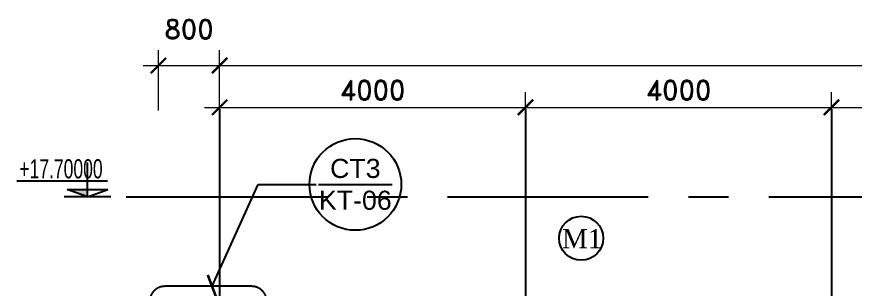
# Model space of a CAD drawing. Header units: inches. Extents: x 452443 to 881249, y 975131 to 1198310.
# Drawn here: x 696010 to 706971, y 1052999 to 1056566 of the extents above; entities that cross this region are included whole.
import ezdxf

# ---------------------------------------------------------------- set-up
doc = ezdxf.new("R2010")
doc.units = ezdxf.units.IN
doc.header["$LTSCALE"] = 3.5
doc.header["$MEASUREMENT"] = 0
doc.linetypes.add('CENTER', pattern=[2, 1.25, -0.25, 0.25, -0.25])
doc.linetypes.add('HIDDEN', pattern=[0.375, 0.25, -0.125])
for name, color, linetype in [('GHICHU', 40, 'Continuous'), ('Mui ten', 9, 'Continuous'), ('Netthay_126', 126, 'Continuous'), ('text', 3, 'Continuous'), ('thuocdo', 3, 'Continuous'), ('Truc', 252, 'Continuous')]:
    doc.layers.add(name, color=color, linetype=linetype)
doc.styles.add('chu 1', font='VHELVEN0.TTF')
doc.styles.add('CHUGHICHU', font='VTIMESN0.TTF')
doc.styles.add('KICHTHUOC', font='VHELVCN0.TTF')
doc.styles.add('romand', font='romand.shx')
doc.styles.get("Standard").update_dxf_attribs({"font": 'times.ttf'})
doc.dimstyles.new('50', dxfattribs={"dimscale": 75, "dimtxt": 2.5, "dimasz": 30, "dimexe": 2, "dimexo": 0, "dimgap": 1, "dimtad": 1, "dimdec": 0, "dimdsep": 46, "dimtxsty": 'CHUGHICHU', "dimblk": 'ARCHTICK', "dimcen": 1.5, "dimdle": 2, "dimclrd": 256, "dimclre": 256, "dimclrt": 7, "dimadec": 0, "dimazin": 0, "dimtfac": 1, "dimtdec": 0, "dimtofl": 0, "dimtmove": 2, "dimatfit": 3, "dimldrblk": 'ARCHTICK', "dimfxl": 1, "dimtolj": 1, "dimtzin": 0, "dimlwd": -1, "dimlwe": -1, "dimarcsym": 0})
doc.dimstyles.new('TL100', dxfattribs={"dimscale": 100, "dimtxt": 2.5, "dimasz": 2, "dimexe": 2, "dimexo": 1, "dimgap": 1, "dimtad": 1, "dimdec": 0, "dimzin": 0, "dimdsep": 46, "dimtxsty": 'romand', "dimblk": 'ARCHTICK', "dimcen": 2, "dimdle": 2, "dimclrd": 256, "dimclre": 256, "dimclrt": 7, "dimadec": 0, "dimazin": 0, "dimtfac": 0.004, "dimtdec": 0, "dimtmove": 2, "dimatfit": 3, "dimfxl": 1, "dimtolj": 1, "dimtzin": 0, "dimlwd": 20, "dimlwe": 20, "dimarcsym": 1})

# ---------------------------------------------------------------- blocks, each defined once
blk = doc.blocks.new('_ArchTick')
at = {"color": 0, "linetype": 'ByBlock', "const_width": 0.15}
blk.add_lwpolyline([(-0.5, -0.5), (0.5, 0.5)], dxfattribs=at)
blk = doc.blocks.new('*D2403')
at = {"layer": 'DEFPOINTS', "color": 0}
for p in [(702662, 1055380), (698662, 1055238), (702662, 1055238)]:
    blk.add_point(p, dxfattribs=at)
at = {"layer": 'thuocdo', "linetype": 'Continuous', "lineweight": 20}
for p, q in [((698662, 1055338), (698662, 1055580)), ((702662, 1055338), (702662, 1055580)), ((698462, 1055380), (702862, 1055380))]:
    blk.add_line(p, q, dxfattribs=at)
at = {"layer": 'thuocdo', "lineweight": 20, "xscale": 200, "yscale": 200, "zscale": 200, "rotation": 180}
blk.add_blockref('_ArchTick', (698662, 1055380), dxfattribs=at)
at = {"layer": 'thuocdo', "lineweight": 20, "xscale": 200, "yscale": 200, "zscale": 200}
blk.add_blockref('_ArchTick', (702662, 1055380), dxfattribs=at)
at = {"layer": 'thuocdo', "color": 7, "insert": (700662, 1055605), "char_height": 250, "attachment_point": 5, "style": 'romand'}
blk.add_mtext('\\A1;4000', dxfattribs=at)
blk = doc.blocks.new('*D2404')
at = {"layer": 'DEFPOINTS', "color": 0}
for p in [(706662, 1055380), (702662, 1055238), (706662, 1055238)]:
    blk.add_point(p, dxfattribs=at)
at = {"layer": 'thuocdo', "linetype": 'Continuous', "lineweight": 20}
for p, q in [((702662, 1055338), (702662, 1055580)), ((706662, 1055338), (706662, 1055580)), ((702462, 1055380), (706862, 1055380))]:
    blk.add_line(p, q, dxfattribs=at)
at = {"layer": 'thuocdo', "lineweight": 20, "xscale": 200, "yscale": 200, "zscale": 200, "rotation": 180}
blk.add_blockref('_ArchTick', (702662, 1055380), dxfattribs=at)
at = {"layer": 'thuocdo', "lineweight": 20, "xscale": 200, "yscale": 200, "zscale": 200}
blk.add_blockref('_ArchTick', (706662, 1055380), dxfattribs=at)
at = {"layer": 'thuocdo', "color": 7, "insert": (704662, 1055605), "char_height": 250, "attachment_point": 5, "style": 'romand'}
blk.add_mtext('\\A1;4000', dxfattribs=at)
blk = doc.blocks.new('*D2409')
at = {"layer": 'DEFPOINTS', "color": 0}
for p in [(727162, 1055927), (698662, 1055238), (727162, 1055238)]:
    blk.add_point(p, dxfattribs=at)
at = {"layer": 'thuocdo', "linetype": 'Continuous', "lineweight": 20}
for p, q in [((698662, 1055338), (698662, 1056127)), ((727162, 1055338), (727162, 1056127)), ((698462, 1055927), (727362, 1055927))]:
    blk.add_line(p, q, dxfattribs=at)
at = {"layer": 'thuocdo', "lineweight": 20, "xscale": 200, "yscale": 200, "zscale": 200, "rotation": 180}
blk.add_blockref('_ArchTick', (698662, 1055927), dxfattribs=at)
at = {"layer": 'thuocdo', "lineweight": 20, "xscale": 200, "yscale": 200, "zscale": 200}
blk.add_blockref('_ArchTick', (727162, 1055927), dxfattribs=at)
at = {"layer": 'thuocdo', "color": 7, "insert": (712912, 1056152), "char_height": 250, "attachment_point": 5, "style": 'romand'}
blk.add_mtext('\\A1;28500', dxfattribs=at)
blk = doc.blocks.new('*D2410')
at = {"layer": 'DEFPOINTS', "color": 0}
for p in [(698662, 1055927), (697862, 1055238), (698662, 1055238)]:
    blk.add_point(p, dxfattribs=at)
at = {"layer": 'thuocdo', "linetype": 'Continuous', "lineweight": 20}
for p, q in [((697862, 1055338), (697862, 1056127)), ((698662, 1055338), (698662, 1056127)), ((697662, 1055927), (698862, 1055927))]:
    blk.add_line(p, q, dxfattribs=at)
at = {"layer": 'thuocdo', "lineweight": 20, "xscale": 200, "yscale": 200, "zscale": 200, "rotation": 180}
blk.add_blockref('_ArchTick', (697862, 1055927), dxfattribs=at)
at = {"layer": 'thuocdo', "lineweight": 20, "xscale": 200, "yscale": 200, "zscale": 200}
blk.add_blockref('_ArchTick', (698662, 1055927), dxfattribs=at)
at = {"layer": 'thuocdo', "color": 7, "insert": (698262, 1056402), "char_height": 250, "attachment_point": 5, "style": 'romand'}
blk.add_mtext('\\A1;800', dxfattribs=at)
blk = doc.blocks.new('*D2422')
at = {"layer": 'DEFPOINTS', "color": 0}
for p in [(710662, 1055380), (706662, 1055238), (710662, 1055238)]:
    blk.add_point(p, dxfattribs=at)
at = {"layer": 'thuocdo', "linetype": 'Continuous', "lineweight": 20}
for p, q in [((706662, 1055338), (706662, 1055580)), ((710662, 1055338), (710662, 1055580)), ((706462, 1055380), (710862, 1055380))]:
    blk.add_line(p, q, dxfattribs=at)
at = {"layer": 'thuocdo', "lineweight": 20, "xscale": 200, "yscale": 200, "zscale": 200, "rotation": 180}
blk.add_blockref('_ArchTick', (706662, 1055380), dxfattribs=at)
at = {"layer": 'thuocdo', "lineweight": 20, "xscale": 200, "yscale": 200, "zscale": 200}
blk.add_blockref('_ArchTick', (710662, 1055380), dxfattribs=at)
at = {"layer": 'thuocdo', "color": 7, "insert": (708662, 1055605), "char_height": 250, "attachment_point": 5, "style": 'romand'}
blk.add_mtext('\\A1;4000', dxfattribs=at)
blk = doc.blocks.new('CD')
at = {"ltscale": 50}
blk.add_hatch(color=256, dxfattribs=at).paths.add_polyline_path([(0, 69.3), (0, 0), (196.9, 69.3)])
for p, q in [((0, 0), (0, 334.6)), ((-196.1, 152.2), (687.5, 152.2)), ((-226.8, 0), (226.8, 0)), ((0, 0), (-196.9, 69.3)), ((196.9, 69.3), (-196.9, 69.3)), ((0, 0), (196.9, 69.3))]:
    blk.add_line(p, q, dxfattribs=at)
at = {"layer": 'text', "style": 'KICHTHUOC', "width": 0.8}
blk.add_attdef('%%P0.000', (16.8, 178.7), '', height=150, dxfattribs=at)

msp = doc.modelspace()

# ---------------------------------------------------------------- linework, layer by layer
at = {"linetype": 'HIDDEN', "ltscale": 1500}
msp.add_lwpolyline([(697946.1, 1051591.7), (699079.2, 1051591.7, 0.4142136), (699279.2, 1051791.7), (699279.2, 1052837, 0.4142136), (699079.2, 1053037), (697946.1, 1053037, 0.4142136), (697746.1, 1052837), (697746.1, 1051791.7, 0.4142136)], format="xyb", close=True, dxfattribs=at)
msp.add_circle((700436.1, 1054370.5), 600)
at = {"layer": 'Mui ten'}
msp.add_line((699956, 1054370.5), (700916.1, 1054370.5), dxfattribs=at)
at = {"layer": 'Netthay_126', "ltscale": 200}
msp.add_lwpolyline([(703389.2, 1051179, 0, 100, 0), (703389.2, 1051473.1, 0, 0, 0), (703389.2, 1053377.9, 0, 0, 0)], format="xyseb", dxfattribs=at)
at = {"layer": 'Netthay_126'}
msp.add_circle((703389.2, 1053666.1), 288.2, dxfattribs=at)
at = {"layer": 'Truc', "linetype": 'CENTER', "ltscale": 600}
msp.add_line((706662.3, 1055355.8), (706662.3, 1032980.8), dxfattribs=at)
for points in [[(698662.3, 1055355.8), (698662.3, 1032980.8)], [(702662.3, 1055355.8), (702662.3, 1032980.8)], [(697441.3, 1054210.4), (729852, 1054210.4)]]:
    msp.add_lwpolyline(points, dxfattribs=at)

# ---------------------------------------------------------------- block references
at = {"layer": 'GHICHU', "ltscale": 10}
ref = msp.add_blockref('CD', (696933.8, 1054210.4), dxfattribs=dict(at, xscale=-1.344000000273809, yscale=1.343999999458902, zscale=1.344))
ref.add_attrib('%%P0.000', '+17.70000', (696043.1, 1054450.5), dxfattribs={"layer": 'text', "height": 250, "style": 'KICHTHUOC', "width": 0.8})

# ---------------------------------------------------------------- texts
at = {"insert": (700436.1, 1054370.5), "char_height": 250, "width": 647.539, "attachment_point": 5, "style": 'chu 1'}
msp.add_mtext('CT3\\PKT-06', dxfattribs=at)
at = {"insert": (703400.9, 1053785.9), "char_height": 250, "width": 489.6, "attachment_point": 2, "line_spacing_factor": 0.938532}
msp.add_mtext('M1', dxfattribs=at)

# ---------------------------------------------------------------- dimensions: what is measured, and where the dimension line sits
at = {"layer": 'thuocdo'}
for base, p1, p2, picture, middle in [((698662.3, 1055926.8), (697862.3, 1055238), (698662.3, 1055238), '*D2410', (698262.3, 1056401.8)), ((727162.3, 1055926.8), (698662.3, 1055238), (727162.3, 1055238), '*D2409', (712912.3, 1056151.8)), ((702662.3, 1055380), (698662.3, 1055238), (702662.3, 1055238), '*D2403', (700662.3, 1055605)), ((706662.3, 1055380), (702662.3, 1055238), (706662.3, 1055238), '*D2404', (704662.3, 1055605)), ((710662.3, 1055380), (706662.3, 1055238), (710662.3, 1055238), '*D2422', (708662.3, 1055605))]:
    dim = msp.add_linear_dim(base=base, p1=p1, p2=p2, dimstyle='TL100', dxfattribs=at)
    dim.commit()
    dim.dimension.update_dxf_attribs({"geometry": picture, "text_midpoint": middle})

# ---------------------------------------------------------------- leaders
msp.add_leader([(698562.8, 1053037), (699166.8, 1054370.5), (699926, 1054370.5)], dimstyle='50', override={"dimasz": 3, "dimtad": 0})

doc.saveas('drawing.dxf')
